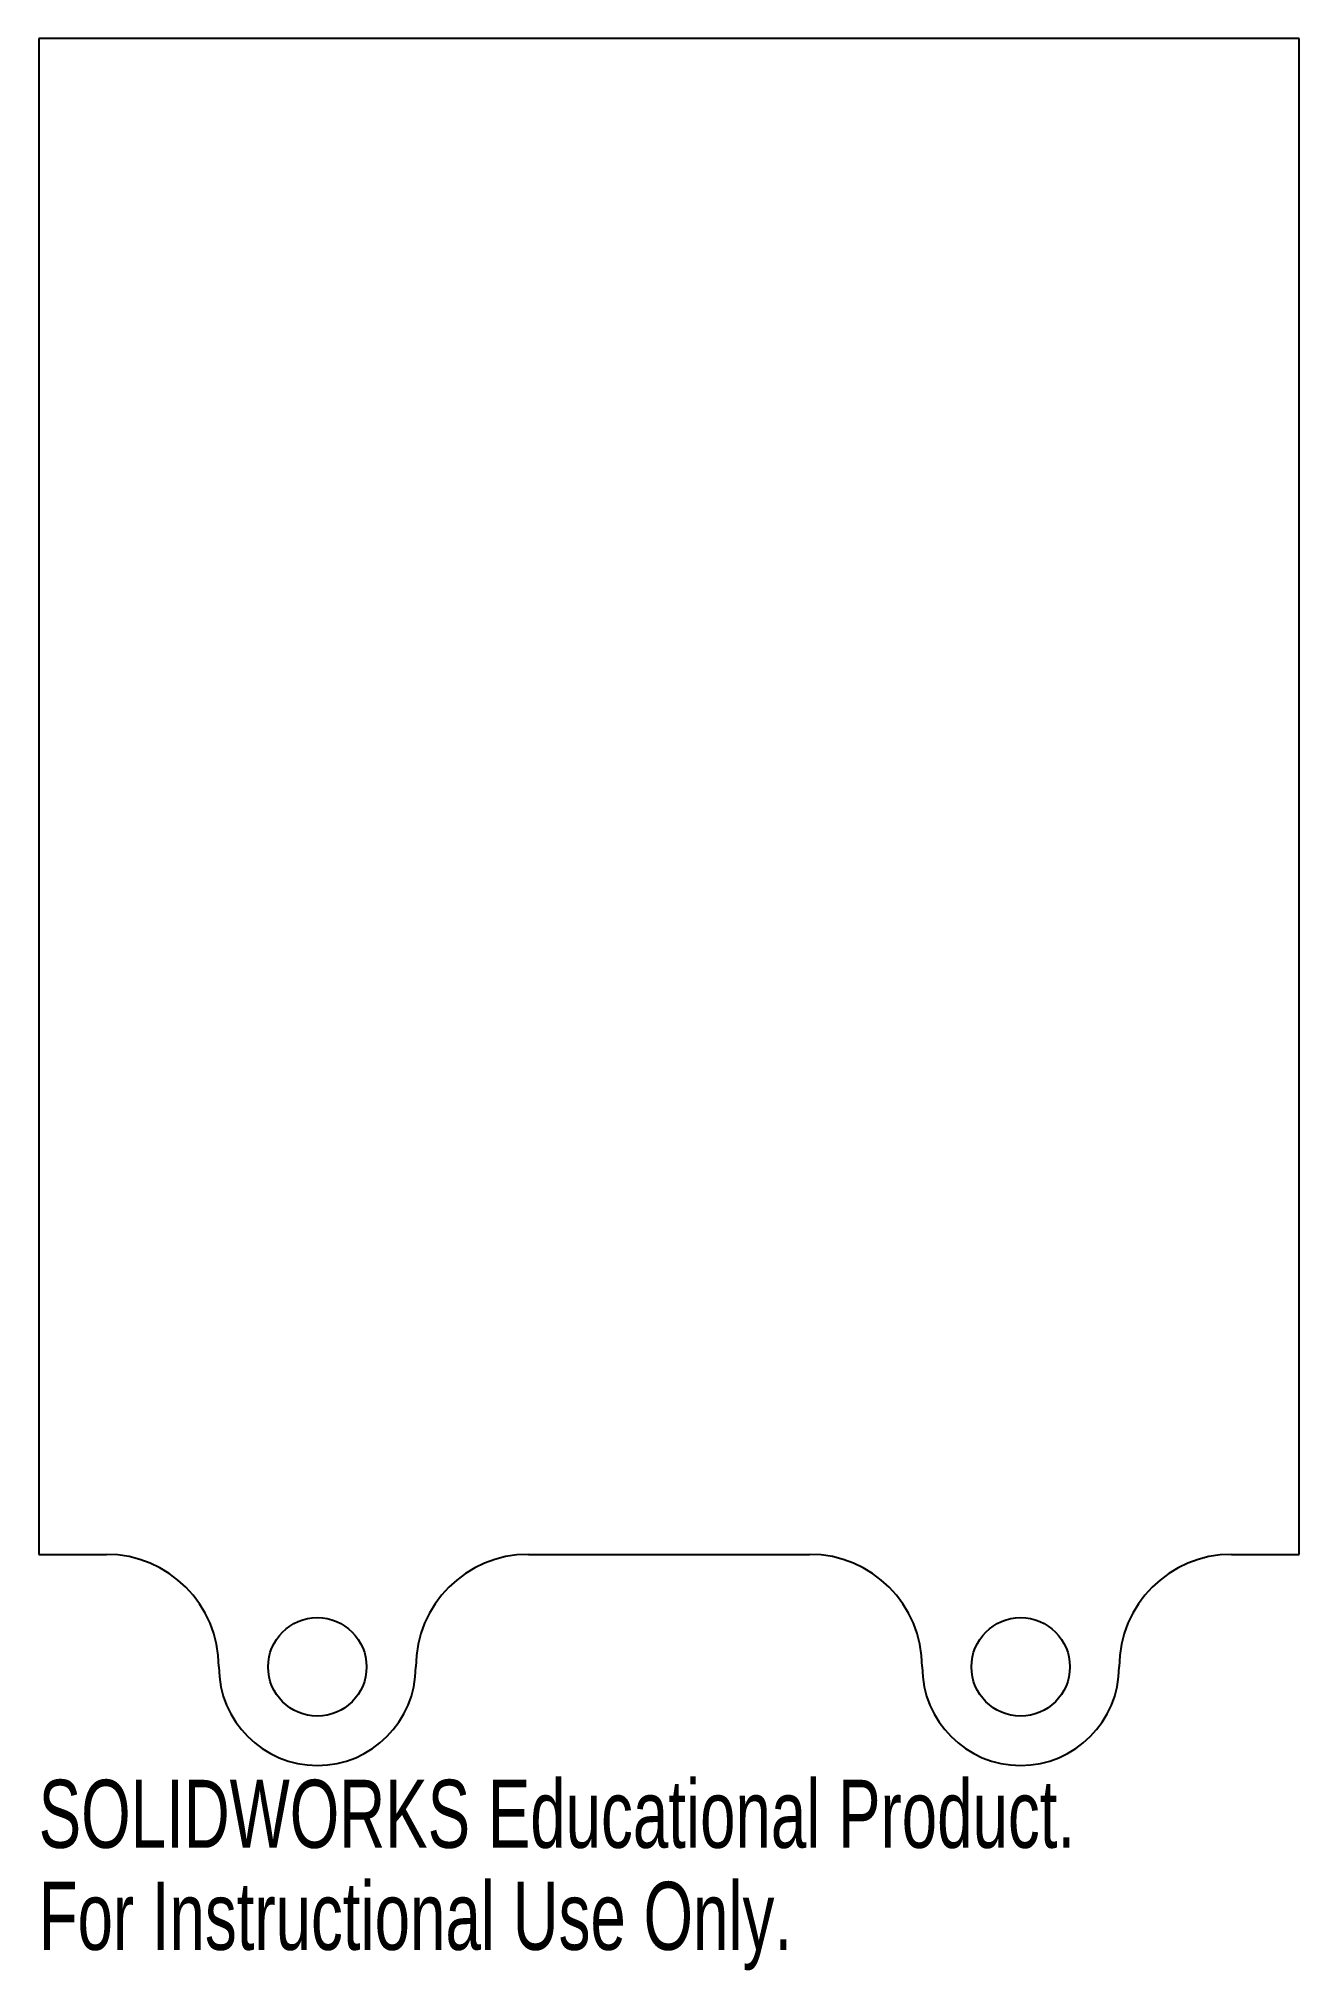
# Model space of a CAD drawing. Header units: millimetres. Extents: x -45 to 45, y -83 to 54.
import ezdxf

# ---------------------------------------------------------------- set-up
doc = ezdxf.new("R2010")
doc.units = ezdxf.units.MM
doc.styles.add('SLDTEXTSTYLE0', font='TXT', dxfattribs={"width": 0.7})

msp = doc.modelspace()

# ---------------------------------------------------------------- linework, layer by layer
at = {"color": 7, "linetype": 'Continuous', "lineweight": 25}
for p, q in [((-44.81, 53.85), (-44.81, -53.85)), ((44.81, 53.85), (-44.81, 53.85)), ((44.81, -53.85), (44.81, 53.85)), ((-44.81, -53.85), (-40, -53.85)), ((-10, -53.85), (10, -53.85)), ((40, -53.85), (44.81, -53.85))]:
    msp.add_line(p, q, dxfattribs=at)
for centre in [(-25, -61.85), (25, -61.85)]:
    msp.add_circle(centre, 3.5, dxfattribs=at)
for centre, radius, start, end in [((-40, -61.85), 8, 0, 90), ((-10, -61.85), 8, 90, 180), ((10, -61.85), 8, 0, 90), ((40, -61.85), 8, 90, 180), ((-25, -61.85), 7, 180, 0), ((25, -61.85), 7, 180, 0)]:
    msp.add_arc(centre, radius, start, end, dxfattribs=at)

# ---------------------------------------------------------------- texts
at = {"color": 7, "linetype": 'Continuous', "char_height": 4.8336, "attachment_point": 1, "style": 'SLDTEXTSTYLE0'}
for s, insert in [('SOLIDWORKS Educational Product.', (-44.81, -69.87)), ('For Instructional Use Only.', (-44.81, -77.12))]:
    msp.add_mtext(s, dxfattribs=dict(at, insert=insert))

doc.saveas('drawing.dxf')
